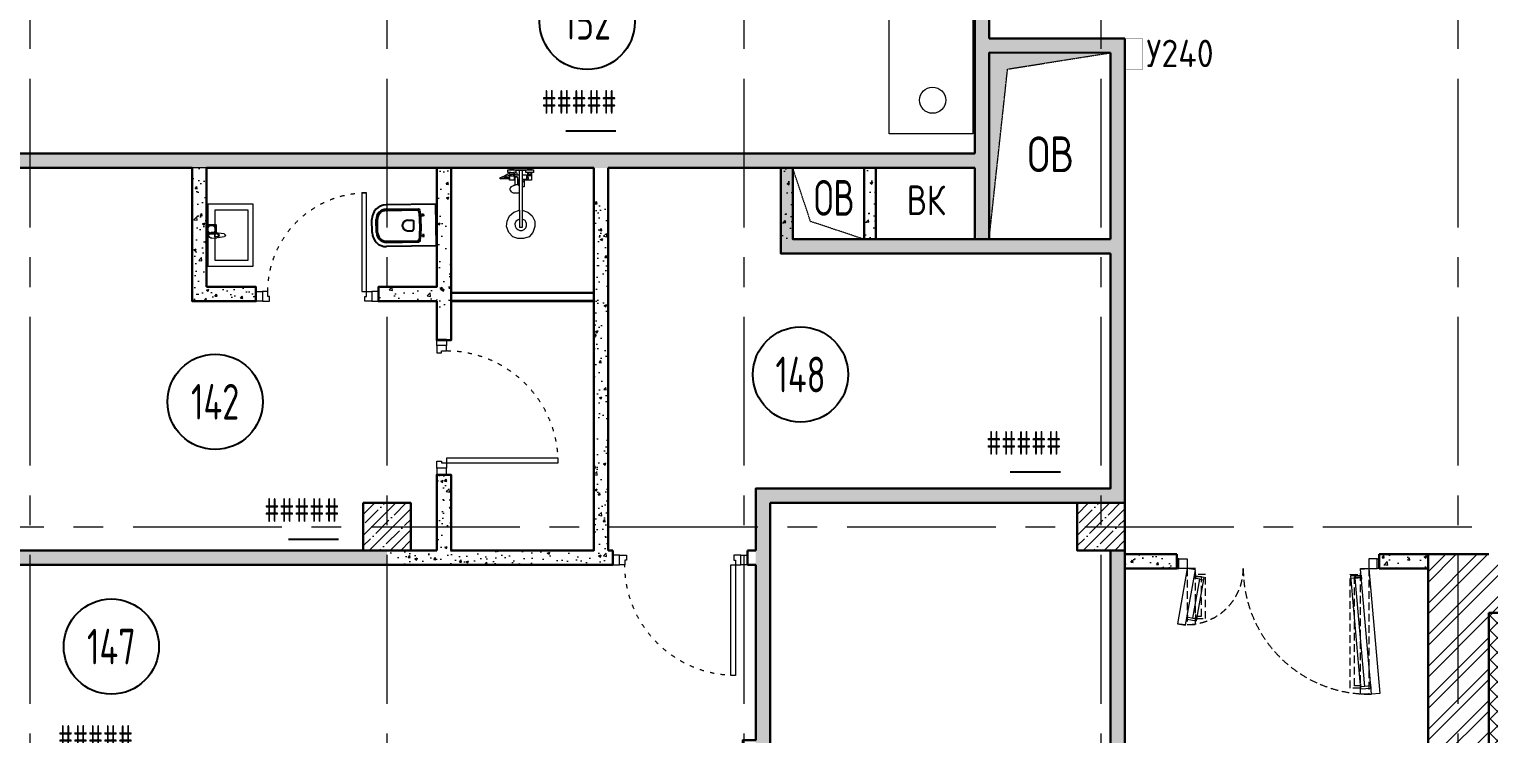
# Model space of a CAD drawing. Header units: millimetres. Extents: x -13407 to 8063098, y -2635 to 109271.
# Drawn here: x 2563 to 14830, y 49655 to 55574 of the extents above; entities that cross this region are included whole.
import ezdxf
from ezdxf.enums import TextEntityAlignment as Align

# ---------------------------------------------------------------- set-up
doc = ezdxf.new("R2010")
doc.units = ezdxf.units.MM
for name, pattern in [('ACAD_ISO03W100', [30, 12, -18]), ('ADSK_Скрыто', [6, 3, -3]), ('CENTER', [2, 1.25, -0.25, 0.25, -0.25]), ('DASHED', [19.05, 12.7, -6.35])]:
    doc.linetypes.add(name, pattern=pattern)
doc.layers.get('Defpoints').update_dxf_attribs({"color": 6})
for name, color, linetype, lineweight in [('_Скрыто_', 7, 'ADSK_Скрыто', 9), ('АР_Двери', 5, 'Continuous', 18), ('АР_Колонны', 5, 'Continuous', 30), ('АР_Колонны Штрих', 250, 'Continuous', 5), ('АР_Маркер экспликации', 239, 'Continuous', 13), ('АР_Номер помещения', 1, 'Continuous', 25), ('АР_Оси', 193, 'Continuous', 9), ('АР_Перегородки витражные', 152, 'Continuous', 13), ('АР_Перегородки газоблок', 165, 'Continuous', 30), ('АР_Перегородки газоблок_Штрих', 165, 'Continuous', 5), ('АР_Подоконники', 163, 'Continuous', 9), ('АР_Помещения_площадь', 19, 'Continuous', 9), ('АР_Сущ Несущая стена', 202, 'Continuous', 30), ('АР_Тонкие', 250, 'Continuous', 5), ('АР_Утеплитель', 250, 'Continuous', 9), ('АР_Штриховка кирпич', 250, 'Continuous', 9), ('Спринклеры', 7, 'Continuous', 18), ('ТХ_ОСНОВНОЙ', 103, 'Continuous', 25), ('ТХ_пищеблок', 30, 'Continuous', 20), ('Эвакуация', 7, 'Continuous', 9)]:
    doc.layers.add(name, color=color, linetype=linetype, lineweight=lineweight)
for name, color, linetype in [('АР_Отверстия', 251, 'Continuous'), ('ТХ_дозаторы', 7, 'Continuous'), ('ТХ_обор_бытовое', 14, 'Continuous'), ('ТХ_сантехника', 253, 'Continuous')]:
    doc.layers.add(name, color=color, linetype=linetype)
doc.layers.get('АР_Маркер экспликации').off()
doc.styles.add('ICOCPEUR', font='isocpeur.ttf')
doc.styles.add('ISOCPEUR', font='isocpeur.ttf', dxfattribs={"width": 0.7})
doc.styles.add('ISOCPEUR_1', font='isocpeur.ttf', dxfattribs={"width": 0.9, "height": 250})
doc.styles.get("Standard").update_dxf_attribs({"font": 'arial.ttf'})
pattern_1 = [(50, (211803.85, -55205.68), (215.17805, -18.82564), [22.5, -247.5]), (355, (211803.85, -55205.68), (-41.6254, 225.65764), [18, -198]), (100.45144, (211821.79, -55207.25), (173.55265, 206.832), [19.12206, -210.34263]), (46.1842, (211803.85, -55145.68), (320.1724, -49.65578), [33.75, -371.25]), (96.63564, (211830.53, -55149.82), (280.3986, 292.2356), [28.6831, -315.51413]), (351.18416, (211803.85, -55145.68), (280.3986, 292.2356), [27, -297]), (21, (211833.85, -55160.68), (179.07212, -120.78567), [22.5, -247.5]), (326, (211833.85, -55160.68), (72.9946, 217.54501), [18, -198]), (71.45144, (211848.78, -55170.75), (252.06671, 96.75935), [19.12206, -210.34263]), (37.5, (211803.85, -55205.68), (3.647957, 99.868156), [0, -195.6, 0, -201, 0, -198.75]), (7.5, (211803.85, -55205.68), (78.92086, 118.323514), [0, -114.6, 0, -191.1, 0, -75.75]), (327.5, (211736.95, -55205.68), (160.14673, -6.766462), [0, -75, 0, -234, 0, -310.5]), (317.5, (211706.95, -55205.68), (174.95585, 30.031495), [0, -97.5, 0, -155.4, 0, -220.5])]

# ---------------------------------------------------------------- blocks, each defined once
blk = doc.blocks.new('*U553')
at = {"layer": 'Defpoints', "color": 253}
blk.add_line((-5212, -2969), (-5634, -2969), dxfattribs=at)
at = {"layer": 'АР_Номер помещения', "color": 253}
blk.add_circle((-5453, -2050), 400, dxfattribs=at)
at = {"layer": 'Defpoints', "color": 253, "style": 'ISOCPEUR', "width": 0.7, "flags": 1}
blk.add_attdef('КАТЕГОРИЯ', (-499, -2092), '', height=250, dxfattribs=at)
at = {"layer": 'Defpoints', "color": 253, "style": 'ISOCPEUR', "width": 0.7}
blk.add_attdef('ПЛОЩАДЬ_ПОМЕЩЕНИЯ', text='', height=200, dxfattribs=at).set_placement((-5207, -2723), align=Align.MIDDLE_RIGHT)
at = {"layer": 'АР_Номер помещения', "color": 253, "style": 'ISOCPEUR', "width": 0.7}
blk.add_attdef('НОМЕР_ПОМЕЩЕНИЯ', text='', height=300, dxfattribs=at).set_placement((-5453, -2050), align=Align.MIDDLE_CENTER)
at = {"layer": 'АР_Помещения_площадь', "color": 253, "lineweight": 30, "width": 0.7, "flags": 104}
blk.add_attdef('ИМЯ_ПОМЕЩЕНИЯ', text='', height=100, dxfattribs=at).set_placement((158, 1217), align=Align.MIDDLE_CENTER)
blk = doc.blocks.new('*U533')
at = {"layer": 'Defpoints', "color": 253}
blk.add_line((-4140, -4678), (-4562, -4678), dxfattribs=at)
at = {"layer": 'АР_Номер помещения', "color": 253}
blk.add_circle((-4316, -3671), 400, dxfattribs=at)
at = {"layer": 'Defpoints', "color": 253, "style": 'ISOCPEUR', "width": 0.7, "flags": 1}
blk.add_attdef('КАТЕГОРИЯ', (-499, -2092), '', height=250, dxfattribs=at)
at = {"layer": 'Defpoints', "color": 253, "style": 'ISOCPEUR', "width": 0.7}
blk.add_attdef('ПЛОЩАДЬ_ПОМЕЩЕНИЯ', text='', height=200, dxfattribs=at).set_placement((-4135, -4431), align=Align.MIDDLE_RIGHT)
at = {"layer": 'АР_Номер помещения', "color": 253, "style": 'ISOCPEUR', "width": 0.7}
blk.add_attdef('НОМЕР_ПОМЕЩЕНИЯ', text='', height=300, dxfattribs=at).set_placement((-4316, -3671), align=Align.MIDDLE_CENTER)
at = {"layer": 'АР_Помещения_площадь', "color": 253, "lineweight": 30, "width": 0.7, "flags": 104}
blk.add_attdef('ИМЯ_ПОМЕЩЕНИЯ', text='', height=100, dxfattribs=at).set_placement((158, 1217), align=Align.MIDDLE_CENTER)
blk = doc.blocks.new('*U556')
at = {"layer": 'Defpoints', "color": 253}
blk.add_line((-8327, 1901), (-8749, 1901), dxfattribs=at)
at = {"layer": 'АР_Номер помещения', "color": 253}
blk.add_circle((-9365, 3057), 400, dxfattribs=at)
at = {"layer": 'Defpoints', "color": 253, "style": 'ISOCPEUR', "width": 0.7}
blk.add_attdef('ПЛОЩАДЬ_ПОМЕЩЕНИЯ', text='', height=200, dxfattribs=at).set_placement((-8322, 2148), align=Align.MIDDLE_RIGHT)
at = {"layer": 'Defpoints', "color": 253, "style": 'ISOCPEUR', "width": 0.7, "flags": 1}
blk.add_attdef('КАТЕГОРИЯ', (-499, -2092), '', height=250, dxfattribs=at)
at = {"layer": 'АР_Номер помещения', "color": 253, "style": 'ISOCPEUR', "width": 0.7}
blk.add_attdef('НОМЕР_ПОМЕЩЕНИЯ', text='', height=300, dxfattribs=at).set_placement((-9365, 3057), align=Align.MIDDLE_CENTER)
at = {"layer": 'АР_Помещения_площадь', "color": 253, "lineweight": 30, "width": 0.7, "flags": 104}
blk.add_attdef('ИМЯ_ПОМЕЩЕНИЯ', text='', height=100, dxfattribs=at).set_placement((158, 1217), align=Align.MIDDLE_CENTER)
blk = doc.blocks.new('*U589')
at = {"layer": 'Defpoints', "color": 253}
blk.add_line((552, -1807), (129, -1807), dxfattribs=at)
at = {"layer": 'АР_Номер помещения', "color": 253}
blk.add_circle((-1634, -986), 400, dxfattribs=at)
at = {"layer": 'Defpoints', "color": 253, "style": 'ISOCPEUR', "width": 0.7}
blk.add_attdef('ПЛОЩАДЬ_ПОМЕЩЕНИЯ', text='', height=200, dxfattribs=at).set_placement((557, -1561), align=Align.MIDDLE_RIGHT)
at = {"layer": 'Defpoints', "color": 253, "style": 'ISOCPEUR', "width": 0.7, "flags": 1}
blk.add_attdef('КАТЕГОРИЯ', (-499, -2092), '', height=250, dxfattribs=at)
at = {"layer": 'АР_Номер помещения', "color": 253, "style": 'ISOCPEUR', "width": 0.7}
blk.add_attdef('НОМЕР_ПОМЕЩЕНИЯ', text='', height=300, dxfattribs=at).set_placement((-1634, -986), align=Align.MIDDLE_CENTER)
at = {"layer": 'АР_Помещения_площадь', "color": 253, "lineweight": 30, "width": 0.7, "flags": 104}
blk.add_attdef('ИМЯ_ПОМЕЩЕНИЯ', text='', height=100, dxfattribs=at).set_placement((158, 1217), align=Align.MIDDLE_CENTER)
blk = doc.blocks.new('1700-3')
at = {"color": 253}
for p, q in [((-416, 1465), (-422, 1430)), ((-90, 1407), (-96, 1373))]:
    blk.add_line(p, q, dxfattribs=at)
at = {"color": 253, "linetype": 'DASHED', "ltscale": 5}
for p, q in [((-80, 100), (-83, 135)), ((-991, 20), (-994, 55))]:
    blk.add_line(p, q, dxfattribs=at)
at = {"color": 253}
for points in [[(-476, 1526), (-12, 1444), (0, 1513), (-464, 1595)], [(0, -13), (-1051, -105), (-1057, -35), (-6, 57)]]:
    blk.add_lwpolyline(points, close=True, dxfattribs=at)
for points in [[(80, 1600), (0, 1600), (0, 1583), (80, 1583), (80, 1600)], [(-392, 1511), (-427, 1517), (-441, 1434), (-76, 1369), (-61, 1453), (-96, 1459)], [(-407, 1514), (-416, 1465), (-90, 1407), (-81, 1456)], [(0, 1583), (80, 1583), (80, 1513), (50, 1513), (50, 1513), (0, 1513), (0, 1583)], [(-972, -28), (-1007, -31), (-1014, 54), (-63, 137), (-56, 52), (-91, 49)], [(-987, -29), (-991, 20), (-80, 100), (-76, 50)], [(0, -83), (80, -83), (80, -13), (50, -13), (50, -13), (0, -13), (0, -83)], [(80, -100), (0, -100), (0, -83), (80, -83), (80, -100)]]:
    blk.add_lwpolyline(points, dxfattribs=at)
at = {"color": 253, "linetype": 'DASHED', "ltscale": 5}
for points in [[(-471, 1443), (0, 1443), (0, 1513), (-471, 1513)], [(0, -13), (-1055, -13), (-1055, 57), (0, 57)]]:
    blk.add_lwpolyline(points, close=True, dxfattribs=at)
for points in [[(-386, 1443), (-421, 1443), (-421, 1358), (-50, 1358), (-50, 1443), (-85, 1443)], [(-401, 1443), (-401, 1393), (-70, 1393), (-70, 1443)], [(-970, 57), (-1005, 57), (-1005, 142), (-50, 142), (-50, 57), (-85, 57)], [(-985, 57), (-985, 107), (-70, 107), (-70, 57)]]:
    blk.add_lwpolyline(points, dxfattribs=at)
for centre, radius, start, end in [((0, 1513), 471, 170, 270), ((0, -13), 1055, 90, 181.2023)]:
    blk.add_arc(centre, radius, start, end, dxfattribs=at)
blk = doc.blocks.new('*U284')
at = {"color": 253}
for points in [[(-55, -80), (-55, 0), (-115, 0), (-115, -40), (-100, -40), (-100, -80), (-55, -80)], [(0, 0), (0, -80), (-55, -80), (-55, 0), (0, 0)], [(-1030, 0), (-1030, -80), (-975, -80), (-975, 0), (-1030, 0)], [(-975, -80), (-975, 0), (-915, 0), (-915, -40), (-930, -40), (-930, -80), (-975, -80)]]:
    blk.add_lwpolyline(points, dxfattribs=at)
blk.add_lwpolyline([(-100, -80), (-100, -910), (-140, -910), (-140, -80)], close=True, dxfattribs=at)
at = {"color": 253, "linetype": 'ACAD_ISO03W100', "ltscale": 3}
blk.add_arc((-100, -80), 830, 180, 270, dxfattribs=at)
blk = doc.blocks.new('*U443')
at = {"color": 253}
for points in [[(0, 0), (0, -80), (55, -80), (55, 0), (0, 0)], [(55, -80), (55, 0), (115, 0), (115, -40), (100, -40), (100, -80), (55, -80)], [(1085, -80), (1085, 0), (1025, 0), (1025, -40), (1040, -40), (1040, -80), (1085, -80)], [(1140, 0), (1140, -80), (1085, -80), (1085, 0), (1140, 0)]]:
    blk.add_lwpolyline(points, dxfattribs=at)
blk.add_lwpolyline([(100, -80), (100, -1020), (140, -1020), (140, -80)], close=True, dxfattribs=at)
at = {"color": 253, "linetype": 'ACAD_ISO03W100', "ltscale": 3}
blk.add_arc((100, -80), 940, 270, 0, dxfattribs=at)
blk = doc.blocks.new('Из_буфера15266')
at = {"color": 253, "lineweight": 0, "ltscale": 100, "transparency": 33554687}
for points in [[(-13, -339), (-61, -355), (-98, -386), (-119, -429), (-119, -476), (-103, -524), (-71, -561), (-24, -577), (24, -577), (66, -561), (98, -524), (119, -476), (114, -429), (93, -386), (56, -355), (8, -339), (8, -196), (24, -196), (34, -196), (50, -196), (61, -196), (71, -190), (77, -185), (82, -175), (87, -169), (87, -159), (87, -153), (82, -148), (82, -148), (77, -138), (77, -138), (66, -132), (56, -127), (50, -127), (45, -127), (45, -106), (45, -85), (93, -85), (93, -74), (167, -74), (172, -74), (172, -69), (172, -63), (167, -63), (156, -58), (135, -48), (108, -32), (93, -26), (93, -21), (108, -21), (108, 0), (40, 0), (40, -21), (40, -21), (40, -21), (34, -21), (34, -21), (29, -42), (8, -42), (8, -5), (40, -5), (40, 0), (-40, 0), (-40, -5), (-13, -5), (-13, -42), (-50, -42), (-50, -48), (-61, -48), (-61, -37), (-61, -37), (-61, -21), (-45, -21), (-45, 0), (-108, 0), (-108, -21), (-93, -21), (-93, -37), (-93, -37), (-93, -48), (-93, -48), (-93, -85), (-29, -85)], [(-93, -21), (-61, -21)], [(-93, -37), (-61, -37)], [(-93, -48), (-61, -48)], [(-87, -21), (-87, -37)], [(-66, -21), (-66, -37)], [(-50, -48), (-50, -79)], [(-50, -79), (-13, -79)], [(-29, -85), (-29, -143), (-24, -143), (-24, -143), (-24, -143), (-19, -143), (-13, -143), (-13, -143), (-13, -339)], [(-29, -85), (-13, -85)], [(-29, -101), (-13, -101)], [(-13, -5), (8, -5)], [(-13, -42), (-13, -143)], [(8, -196), (8, -42)], [(24, -79), (8, -79)], [(24, -85), (8, -85)], [(24, -101), (8, -101)], [(24, -122), (19, -127)], [(24, -63), (24, -63), (24, -63), (29, -58), (29, -58), (29, -58), (29, -58), (34, -58), (40, -58), (40, -58), (40, -58), (40, -58), (45, -58), (45, -63), (45, -63)], [(24, -106), (24, -63)], [(24, -85), (24, -127)], [(24, -127), (24, -106)], [(45, -122), (34, -122), (24, -122)], [(45, -42), (29, -42)], [(34, -58), (29, -58)], [(34, -58), (34, -58)], [(40, -58), (34, -58)], [(56, -16), (40, -21)], [(40, -58), (40, -58)], [(45, -63), (45, -63)], [(45, -85), (45, -63)], [(50, -79), (45, -79)], [(45, -127), (45, -122)], [(50, -48), (50, -48)], [(50, -53), (50, -48)], [(50, -79), (50, -48)], [(50, -58), (50, -53)], [(56, -16), (56, -16)], [(61, -21), (56, -16)], [(56, -32), (56, -32)], [(77, -37), (56, -32)], [(93, -26), (77, -21), (61, -21)], [(61, -37), (66, -37), (82, -37), (82, -37)], [(87, -48), (61, -48)], [(66, -32), (66, -37)], [(87, -37), (77, -37)], [(82, -21), (93, -21)], [(93, -63), (93, -74)], [(167, -74), (151, -69), (135, -63)], [(167, -74), (167, -74)], [(13, -127), (8, -127)], [(19, -127), (13, -127)], [(-13, -339), (-13, -482)], [(8, -339), (8, -482)], [(-13, -482), (8, -482)]]:
    blk.add_lwpolyline(points, dxfattribs=at)
for points in [[(-93, 0), (-61, 0), (-61, 21), (-93, 21)], [(61, 0), (87, 0), (87, 21), (61, 21)], [(40, -21), (40, -21)], [(50, -42), (45, -42), (45, -32), (56, -32), (56, -32), (56, -37), (61, -37), (61, -48), (50, -48)], [(87, -48), (87, -37), (103, -48), (130, -58), (135, -63), (93, -63), (93, -48)]]:
    blk.add_lwpolyline(points, close=True, dxfattribs=at)
for points, knots in [([(-50, -74), (-56, -79), (-61, -74), (-66, -74), (-66, -69), (-66, -63), (-61, -58), (-56, -58), (-56, -58), (-50, -58)], [0, 0, 0, 0, 1, 1, 1, 2, 2, 2, 3, 3, 3, 3]), ([(8, -413), (34, -418), (56, -444), (45, -471), (40, -497), (13, -513), (-13, -508), (-40, -503), (-56, -476), (-50, -450), (-45, -429), (-34, -418), (-13, -413)], [0, 0, 0, 0, 1, 1, 1, 2, 2, 2, 3, 3, 3, 4, 4, 4, 4])]:
    blk.add_open_spline(points, degree=3, knots=knots, dxfattribs=at)
blk = doc.blocks.new('*U446')
at = {"color": 253}
blk.add_lwpolyline([(-100, 80), (-100, 1010), (-140, 1010), (-140, 80)], close=True, dxfattribs=at)
for points in [[(-1130, 0), (-1130, 80), (-1075, 80), (-1075, 0), (-1130, 0)], [(-1075, 80), (-1075, 0), (-1015, 0), (-1015, 40), (-1030, 40), (-1030, 80), (-1075, 80)], [(-55, 80), (-55, 0), (-115, 0), (-115, 40), (-100, 40), (-100, 80), (-55, 80)], [(0, 0), (0, 80), (-55, 80), (-55, 0), (0, 0)]]:
    blk.add_lwpolyline(points, dxfattribs=at)
at = {"color": 253, "linetype": 'ACAD_ISO03W100', "ltscale": 3}
blk.add_arc((-100, 80), 930, 90, 180, dxfattribs=at)
blk = doc.blocks.new('232_Отверстие_Задание_на_отверстие_в_перекрытии_Спр_v3 - Тип1_1_ОВ-3256420-310_В_ОП_01_0_000')
at = {"layer": '_Скрыто_', "color": 253}
for p, q in [((-300, 298), (-300, -299)), ((-300, -299), (-300, 298)), ((-300, 298), (-300, -299)), ((-150, 150), (295, 298)), ((-300, -300), (-150, 150)), ((-300, -299), (-300, -300)), ((-300, -300), (-300, -299)), ((-300, -299), (-300, -300)), ((300, -300), (-300, -300)), ((-300, -300), (300, -300))]:
    blk.add_line(p, q, dxfattribs=at)
at = {"layer": 'Эвакуация', "color": 253, "lineweight": 18}
for p, q in [((300, 300), (-300, 300)), ((-300, 300), (-300, 298)), ((300, 300), (-300, 300)), ((-300, 300), (-300, 298)), ((295, 298), (300, 300)), ((300, -300), (300, 300))]:
    blk.add_line(p, q, dxfattribs=at)
at = {"layer": 'Эвакуация', "color": 253}
for p, q in [((-300, 298), (-300, 300)), ((-300, 300), (300, 300)), ((300, 300), (300, -300))]:
    blk.add_line(p, q, dxfattribs=at)
blk = doc.blocks.new('унитаз поликлиники')
at = {"color": 253}
for p, q in [((0, 175), (0, -175)), ((0, 175), (420, 175)), ((420, 139), (150, 139)), ((420, 129), (157, 129)), ((126, 87), (100, 87)), ((112, 73), (112, 100)), ((192, -34), (192, 34)), ((242, 44), (202, 44)), ((494, 57), (494, -57)), ((504, 55), (504, -55)), ((540, 55), (540, -55)), ((126, -87), (99, -86)), ((112, -73), (112, -100)), ((242, -44), (202, -44)), ((0, -175), (420, -175)), ((420, -139), (148, -139)), ((420, -129), (155, -129))]:
    blk.add_line(p, q, dxfattribs=at)
for centre, radius, start, end in [((420, 55), 120, 0, 90), ((420, 55), 83.5, 359.8619, 90.3335), ((420, 55), 74, 0, 90), ((242, 0), 43.7, 270, 90), ((420, -55), 120, 270, 0), ((420, -55), 84, 270, 0), ((420, -55), 74, 270, 358.4018)]:
    blk.add_arc(centre, radius, start, end, dxfattribs=at)
at = {"color": 253, "extrusion": (0, 0, -1)}
for centre, major_axis, ratio, start_param, end_param in [((1158, 0), (-731, -726), 0.993775, 0.659849, 0.910919), ((150, 127), (-5.6, -10.5), 0.821373, 1.269211, 2.570669), ((154, 120), (-5.61, -7.72), 0.798093, 1.232924, 2.686723), ((112, 87), (3.55, 3.55), 1, 5.504025, 11.78721), ((984, 0), (-23, -941), 0.89728, 1.422258, 1.677847), ((155, -117), (5.3, -10.4), 0.842984, 0.549902, 1.8819), ((202, -33), (4.12, -9.49), 0.964797, 0.42926, 1.943413), ((148, -127), (5.4, -10.4), 0.836443, 0.56114, 1.877577)]:
    blk.add_ellipse(centre, major_axis=major_axis, ratio=ratio, start_param=start_param, end_param=end_param, dxfattribs=at)
at = {"color": 253}
for centre, major_axis, ratio, start_param, end_param in [((202, 33), (4.12, 9.49), 0.964797, 0.42926, 1.943413), ((112, -87), (3.54, -3.55), 1, 5.504025, 11.78721)]:
    blk.add_ellipse(centre, major_axis=major_axis, ratio=ratio, start_param=start_param, end_param=end_param, dxfattribs=at)
blk = doc.blocks.new('Из_буфера27431')
at = {"color": 253, "linetype": 'Continuous', "lineweight": 5}
for p, q in [((-139, 11), (-86, 18)), ((-139, 11), (-86, 18)), ((-76, 21), (-34, 25)), ((-76, 21), (-34, 25)), ((-59, 14), (-74, 14)), ((-59, 14), (-74, 14)), ((-59, -14), (-59, 14)), ((-59, -14), (-59, 14)), ((-86, -18), (-139, -11)), ((-86, -18), (-139, -11)), ((-34, -25), (-76, -21)), ((-34, -25), (-76, -21)), ((-74, -14), (-59, -14)), ((-74, -14), (-59, -14))]:
    blk.add_line(p, q, dxfattribs=at)
for points in [[(0, -260), (-380, -260), (-380, 260), (0, 260)], [(-59, -210), (-339, -210), (-339, 210), (-59, 210)], [(-59, -210), (-339, -210), (-339, 210), (-59, 210)]]:
    blk.add_lwpolyline(points, close=True, dxfattribs=at)
for centre, radius, start, end in [((-137, 0), 11.2, 97.1389, 262.8611), ((-137, 0), 11.2, 97.1389, 262.8611), ((-74, 0), 21.1, 122.771, 237.229), ((-74, 0), 21.1, 122.771, 237.229), ((-74, 0), 13.6, 90, 270), ((-74, 0), 13.6, 90, 270), ((-74, 0), 21.1, 95.1696, 122.771), ((-74, 0), 21.1, 95.1696, 122.771), ((-34, 0), 25, 270, 90), ((-34, 0), 25, 270, 90), ((-74, 0), 21.1, 237.229, 264.8304), ((-74, 0), 21.1, 237.229, 264.8304)]:
    blk.add_arc(centre, radius, start, end, dxfattribs=at)
blk = doc.blocks.new('У240')
at = {"layer": 'ТХ_обор_бытовое', "color": 253, "lineweight": 0, "ltscale": 100, "transparency": 33554687, "const_width": 2}
blk.add_lwpolyline([(259065, 2932), (259065, 3192), (259215, 3192), (259215, 2932)], close=True, dxfattribs=at)
blk = doc.blocks.new('A$C500e89c7')
at = {"color": 253, "ltscale": 100}
blk.add_circle((-37, 37), 35.3, dxfattribs=at)
at = {"layer": 'ТХ_дозаторы', "color": 253, "ltscale": 100}
blk.add_lwpolyline([(-73, 75), (0, 75), (0, 0), (-73, 0)], close=True, dxfattribs=at)

msp = doc.modelspace()

# ---------------------------------------------------------------- hatches: boundary and pattern name
at = {"layer": 'АР_Колонны Штрих', "ltscale": 100}
h = msp.add_hatch(dxfattribs=at)
h.set_pattern_fill('ANSI35', color=253, scale=500)
h.set_pattern_definition([(45, (-951682.16, 91466.47), (-88.388348, 88.388348), []), (45, (-951593.77, 91466.47), (-88.388348, 88.388348), [156.25, -31.25, 0, -31.25])])
h.paths.add_polyline_path([(5769.9, 51595), (5369.9, 51595), (5369.9, 51195), (5769.9, 51195)])
h = msp.add_hatch(dxfattribs=at)
h.set_pattern_fill('ANSI35', color=253, scale=500)
h.set_pattern_definition([(45, (-945682.16, 91466.47), (-88.388348, 88.388348), []), (45, (-945593.77, 91466.47), (-88.388348, 88.388348), [156.25, -31.25, 0, -31.25])])
h.paths.add_polyline_path([(11769.9, 51595), (11369.9, 51595), (11369.9, 51195), (11769.9, 51195)])
at = {"layer": 'АР_Перегородки газоблок_Штрих', "ltscale": 100}
h = msp.add_hatch(dxfattribs=at)
h.set_pattern_fill('AR-CONC', color=253, scale=30)
h.set_pattern_definition(pattern_1)
h.paths.add_polyline_path([(10630.1, 63165.2), (10630.3, 63195), (11369.9, 63195), (11369.9, 63315), (10510.5, 63315), (10510.5, 60758.9), (10510.5, 60758.9), (10511.1, 60421.9), (10510.5, 60421.9), (10510.5, 60395), (10630.1, 60395)])
h.paths.add_polyline_path([(10630.1, 60395), (10510.5, 60395), (10510.5, 59801.5), (10510.5, 57395), (10630.5, 57395), (10630.5, 57475), (11369.9, 57475), (11369.9, 57595), (11230.1, 57595), (11230.1, 57595), (10630.1, 57595)])
h.paths.add_polyline_path([(11369.9, 57315), (10630.5, 57315), (10630.5, 57395), (10510.5, 57395), (10510.5, 55496.9), (10630.5, 55496.9), (10630.5, 57195), (11369.9, 57195), (11369.9, 57195)])
h = msp.add_hatch(dxfattribs=at)
h.set_pattern_fill('AR-CONC', color=253, scale=30)
h.set_pattern_definition(pattern_1)
h.paths.add_polyline_path([(5569.9, 54529), (5569.9, 54409)], flags=17)
h.paths.add_polyline_path([(10630.5, 54529), (10510.5, 54529), (5569.9, 54529), (5569.9, 54409), (8881.5, 54409), (8881.5, 53855.5), (8881.5, 53689.6), (11649.9, 53689.6), (11649.9, 51714.9), (8670, 51714.9), (8670, 49482), (8789.9, 49482), (8789.9, 51595), (11769.9, 51595), (11769.9, 55495.3), (10630.5, 55496.9), (10510.5, 55496.9), (10510.5, 54529), (10630.5, 54529), (10630.5, 54856.4), (10630.5, 55375.4), (10630.5, 55376.9), (11649.9, 55375.4), (11649.9, 53809.6), (10630.5, 53809.6)])
h.paths.add_polyline_path([(10510.5, 54409), (10522.2, 53809), (8981.5, 53809), (8981.5, 54409)], flags=16)
h.paths.add_polyline_path([(8468.4, 54409), (8954.4, 54409)], flags=17)
h = msp.add_hatch(dxfattribs=at)
h.set_pattern_fill('AR-CONC', color=253, scale=30)
h.set_pattern_definition(pattern_1)
h.paths.add_polyline_path([(5569.9, 51195), (4053.7, 51195), (2569.9, 51195), (2569.9, 51075), (4053.7, 51075), (5569.9, 51075.3)])
h.paths.add_polyline_path([(5569.9, 54529), (2569.9, 54529), (2569.9, 54409), (3934, 54409), (4054, 54409), (5569.9, 54409)])
h.paths.add_polyline_path([(2569.9, 54529), (1427, 54529), (1427, 52993.8), (1547, 52993.8), (1547, 54409), (2569.9, 54409)])
h.paths.add_polyline_path([(1547, 51863.8), (1427, 51863.8), (1427, 51395), (1547, 51395)])
h.paths.add_polyline_path([(2569.9, 51195), (1547, 51195), (1547, 51395), (1427, 51395), (1427, 51075), (2569.9, 51075)])
h = msp.add_hatch(dxfattribs=at)
h.set_pattern_fill('AR-CONC', color=253, scale=30)
h.set_pattern_definition([(50, (211803.85, -54532.2), (215.17805, -18.82564), [22.5, -247.5]), (355, (211803.85, -54532.2), (-41.6254, 225.65764), [18, -198]), (100.45144, (211821.79, -54533.78), (173.55265, 206.832), [19.12206, -210.34263]), (46.1842, (211803.85, -54472.2), (320.1724, -49.65578), [33.75, -371.25]), (96.63564, (211830.53, -54476.35), (280.3986, 292.2356), [28.6831, -315.51413]), (351.18416, (211803.85, -54472.2), (280.3986, 292.2356), [27, -297]), (21, (211833.85, -54487.2), (179.07212, -120.78567), [22.5, -247.5]), (326, (211833.85, -54487.2), (72.9946, 217.54501), [18, -198]), (71.45144, (211848.78, -54497.27), (252.06671, 96.75935), [19.12206, -210.34263]), (37.5, (211803.85, -54532.21), (3.647957, 99.868156), [0, -195.6, 0, -201, 0, -198.75]), (7.5, (211803.85, -54532.21), (78.92086, 118.323514), [0, -114.6, 0, -191.1, 0, -75.75]), (327.5, (211736.95, -54532.21), (160.14673, -6.766462), [0, -75, 0, -234, 0, -310.5]), (317.5, (211706.95, -54532.21), (174.95585, 30.031495), [0, -97.5, 0, -155.4, 0, -220.5])])
h.paths.add_polyline_path([(6109, 54409), (5989.1, 54409), (5989.1, 53409.1), (5569.9, 53409.1), (5569.9, 53289.1), (5989.1, 53289.1), (5989.1, 53237.5), (6069.1, 53237.5), (6109, 53237.5)])
h.paths.add_polyline_path([(4465.8, 53409), (4054, 53409), (4054, 54409), (3934, 54409), (3934, 53289.1), (4465.8, 53289.1)])
h.paths.add_polyline_path([(5569.9, 53409.1), (5498.8, 53409.1), (5498.8, 53289.1), (5569.9, 53289.1)])
h = msp.add_hatch(dxfattribs=at)
h.set_pattern_fill('AR-CONC', color=253, scale=30)
h.set_pattern_definition([(50, (211105.6, -55210.93), (215.17805, -18.82564), [22.5, -247.5]), (355, (211105.6, -55210.93), (-41.6254, 225.65764), [18, -198]), (100.45144, (211123.53, -55212.5), (173.55265, 206.832), [19.12206, -210.34263]), (46.1842, (211105.6, -55150.93), (320.1724, -49.65578), [33.75, -371.25]), (96.63564, (211132.28, -55155.07), (280.3986, 292.2356), [28.6831, -315.51413]), (351.18416, (211105.6, -55150.93), (280.3986, 292.2356), [27, -297]), (21, (211135.6, -55165.93), (179.07212, -120.78567), [22.5, -247.5]), (326, (211135.6, -55165.93), (72.9946, 217.54501), [18, -198]), (71.45144, (211150.53, -55176), (252.06671, 96.75935), [19.12206, -210.34263]), (37.5, (211105.6, -55210.93), (3.647957, 99.868156), [0, -195.6, 0, -201, 0, -198.75]), (7.5, (211105.6, -55210.93), (78.92086, 118.323514), [0, -114.6, 0, -191.1, 0, -75.75]), (327.5, (211038.7, -55210.93), (160.14673, -6.766462), [0, -75, 0, -234, 0, -310.5]), (317.5, (211008.7, -55210.93), (174.95585, 30.031495), [0, -97.5, 0, -155.4, 0, -220.5])])
h.paths.add_polyline_path([(8981.5, 54403.8), (8881.5, 54403.8), (8881.5, 53804.3), (8981.5, 53804.3)])
h = msp.add_hatch(dxfattribs=at)
h.set_pattern_fill('AR-CONC', color=253, scale=30)
h.set_pattern_definition(pattern_1)
h.paths.add_polyline_path([(9679.7, 54409), (9579.7, 54409), (9579.7, 53809.6), (9679.7, 53809.6)])
h = msp.add_hatch(dxfattribs=at)
h.set_pattern_fill('AR-CONC', color=253, scale=30)
h.set_pattern_definition([(50, (211803.85, -54808.97), (215.17805, -18.82564), [22.5, -247.5]), (355, (211803.85, -54808.97), (-41.6254, 225.65764), [18, -198]), (100.45144, (211821.79, -54810.54), (173.55265, 206.832), [19.12206, -210.34263]), (46.1842, (211803.85, -54748.97), (320.1724, -49.65578), [33.75, -371.25]), (96.63564, (211830.53, -54753.1), (280.3986, 292.2356), [28.6831, -315.51413]), (351.18416, (211803.85, -54748.97), (280.3986, 292.2356), [27, -297]), (21, (211833.85, -54763.97), (179.07212, -120.78567), [22.5, -247.5]), (326, (211833.85, -54763.97), (72.9946, 217.54501), [18, -198]), (71.45144, (211848.78, -54774.04), (252.06671, 96.75935), [19.12206, -210.34263]), (37.5, (211803.85, -54808.97), (3.647957, 99.868156), [0, -195.6, 0, -201, 0, -198.75]), (7.5, (211803.85, -54808.97), (78.92086, 118.323514), [0, -114.6, 0, -191.1, 0, -75.75]), (327.5, (211736.95, -54808.97), (160.14673, -6.766462), [0, -75, 0, -234, 0, -310.5]), (317.5, (211706.95, -54808.97), (174.95585, 30.031495), [0, -97.5, 0, -155.4, 0, -220.5])])
h.paths.add_polyline_path([(7499.5, 51194.9), (7429, 51194.9), (7429, 51591.7), (7429, 51791.7), (7309, 51791.7), (7309, 51195), (6109, 51195), (6109, 51860.7), (5989.1, 51860.7), (5989.1, 51195), (5569.9, 51195), (5569.9, 51075), (7499.5, 51075)])
h.paths.add_polyline_path([(7429, 54132.3), (7309, 54132.3), (7309, 51791.7), (7429, 51791.7)])
h = msp.add_hatch(dxfattribs=at)
h.set_pattern_fill('AR-CONC', color=253, scale=30)
h.set_pattern_definition(pattern_1)
h.paths.add_polyline_path([(11769.7, 51195), (11649.7, 51195), (11649.7, 45595), (11769.7, 45595)])
h = msp.add_hatch(dxfattribs=at)
h.set_pattern_fill('AR-CONC', color=253, scale=30)
h.set_pattern_definition(pattern_1)
h.paths.add_polyline_path([(11769.9, 51163.7), (11769.9, 51043.7), (12208, 51043.7), (12208, 51163.7)])
h = msp.add_hatch(dxfattribs=at)
h.set_pattern_fill('AR-CONC', color=253, scale=30)
h.set_pattern_definition(pattern_1)
h.paths.add_polyline_path([(13908, 51163.8), (13908, 51043.8), (14319.8, 51043.6), (14319.8, 51163.7), (14252.5, 51163.7), (14252.5, 51163.6)])
at = {"layer": 'АР_Утеплитель', "ltscale": 100}
h = msp.add_hatch(dxfattribs=at)
h.set_pattern_fill('ANSI37', color=253, scale=700)
h.set_pattern_definition([(45, (47385, 6100), (-61.87184, 61.87184), []), (135, (47385, 6100), (-61.87184, -61.87184), [])])
h.paths.add_polyline_path([(55415, 3491.3), (55265, 3491.3), (55265, 1960), (55415, 1960)], flags=17)
h.paths.add_polyline_path([(55040, 27630), (55040, 27480), (62165, 27480), (62165, 22790), (62315, 22790), (62315, 27630)])
h.paths.add_polyline_path([(53370, 27630), (53370, 27480), (53889.9, 27480), (53889.9, 27630)])
h.paths.add_polyline_path([(47985, 31445), (47985, 31595), (46215, 31595), (46215, 31445)])
h.paths.add_polyline_path([(47985, 31595), (47985, 31445), (51665, 31445), (51665, 27480), (51855, 27480), (51855, 27630), (51815, 27630), (51815, 31595)])
h.paths.add_polyline_path([(26921.2, 31445), (26921.2, 31595), (26405, 31595), (26405, 31445)])
h.paths.add_polyline_path([(17279.8, 33895), (17429.8, 33895), (17429.8, 35940), (17279.8, 35940)])
h.paths.add_polyline_path([(68665, 6786.4), (68515, 6786.4), (68515, -100), (55415, -100), (55415, 1560), (55265, 1560), (55265, -250), (68665, -250)])
h.paths.add_polyline_path([(68515, 6786.4), (68665, 6786.4), (68665, 7751.7), (68515, 7751.7)])
h.paths.add_polyline_path([(14979.8, 47738.8), (14829.4, 47738.8), (14829.8, 47170), (17959.8, 47170), (17959.8, 44240), (21080, 44240), (21080, 43610), (21230, 43610), (21230, 44390), (18109.8, 44390), (18109.8, 47320), (14979.8, 47320)])
h.paths.add_polyline_path([(39096.5, 11290), (39096.5, 11433), (47535, 11440), (47535, 6250), (55415, 6250), (55415, 3491.3), (55265, 3491.3), (55265, 6100), (47385, 6100), (47385, 11290)])
h.paths.add_polyline_path([(62315, 12645), (62165, 12645), (62165, 9610), (68515, 9610), (68515, 7991.7), (68665, 7991.7), (68665, 9760), (62315, 9760)])
h.paths.add_polyline_path([(62165.1, 14845), (62315, 14845), (62315, 21640), (62165.2, 21640)])
h.paths.add_polyline_path([(62315, 14845), (62165.1, 14845), (62165.1, 12645), (62315, 12645)])
h.paths.add_polyline_path([(17998.2, 36070), (17998.2, 36220), (17279.8, 36220), (17279.8, 35940), (17429.8, 35940), (17429.8, 36070)])
h.paths.add_polyline_path([(17998.2, 36220), (17998.2, 36070), (21230, 36070), (21230, 41910), (21080, 41910), (21080, 36220)])
h.paths.add_polyline_path([(24755, 31445), (24755, 31595), (17429.8, 31595), (17429.8, 32195), (17279.8, 32195), (17279.8, 31445)])
h.paths.add_polyline_path([(43645, 31595), (43645, 31445), (46215, 31445), (46215, 31595)])
h.paths.add_polyline_path([(41875, 31445), (41875, 31595), (26921.2, 31595), (26921.2, 31445)])
h.paths.add_polyline_path([(14829.8, 49378.8), (14979.8, 49378.8), (14979.8, 50520.3), (15129.8, 50520.3), (15129.8, 50670.3), (14829.8, 50670.3)])
h.paths.add_polyline_path([(14829.8, 47738.8), (14829.4, 47738.8), (14979.8, 47738.8)])
at = {"layer": 'АР_Штриховка кирпич', "ltscale": 100}
h = msp.add_hatch(dxfattribs=at)
h.set_pattern_fill('ANSI32', color=253, scale=500)
h.set_pattern_definition([(45, (-951676.66, 109617.1), (-132.58252, 132.58252), []), (45, (-951588.28, 109617.1), (-132.58252, 132.58252), [])])
h.paths.add_polyline_path([(17959.8, 47170), (17449.8, 46660), (17449.8, 44510), (16830, 44510), (16830, 43730), (17060, 43730), (17060, 43610), (17569.9, 43610), (17569.9, 43730), (20569.9, 43730), (20570, 43610), (21080, 43610), (21080, 44240.2), (17959.8, 44240)])
h.paths.add_polyline_path([(14829.8, 49443.8), (14829.8, 47673.8), (14319.8, 47673.8), (14319.8, 43729.8), (15663, 43730), (15662.9, 44510), (15099.8, 44509.9), (15099.8, 46660), (17449.8, 46660), (17959.8, 47170), (14830.2, 47170), (14829.8, 50670.3), (15129.8, 50670.3), (15129.8, 51163.7), (14319.8, 51163.7), (14319.8, 49443.8)])
at = {"layer": 'Спринклеры', "linetype": 'ADSK_Скрыто', "lineweight": 9}
msp.add_hatch(color=253, dxfattribs=at).paths.add_polyline_path([(11569.9, 55362.8), (11569.9, 55375.5), (10630.5, 55376.9), (10630.5, 53809.6), (10785.8, 55238.7)])

# ---------------------------------------------------------------- linework, layer by layer
at = {"layer": 'АР_Колонны', "color": 253, "ltscale": 100}
for points in [[(5369.9, 51595), (5769.9, 51595), (5769.9, 51195), (5369.9, 51195)], [(11369.9, 51595), (11769.9, 51595), (11769.9, 51195), (11369.9, 51195)]]:
    msp.add_lwpolyline(points, close=True, dxfattribs=at)
at = {"layer": 'АР_Оси', "color": 253, "linetype": 'CENTER', "ltscale": 1000}
for p, q in [((2569.9, 79157.5), (2569.9, 23425.1)), ((5569.9, 79157.5), (5569.9, 23425.1)), ((8569.9, 79157.5), (8569.9, 23425.1)), ((11569.9, 79157.5), (11569.9, 23425.1)), ((14569.9, 79157.5), (14569.9, 23425.1)), ((-12563.8, 51395), (70614.6, 51395))]:
    msp.add_line(p, q, dxfattribs=at)
at = {"layer": 'АР_Перегородки газоблок', "color": 253, "ltscale": 100}
for p, q in [((11649.9, 55375.4), (10630.5, 55376.9)), ((10630.5, 55376.9), (10630.5, 53809.6)), ((11649.9, 53809.6), (11649.9, 55375.4)), ((7429, 54409), (7429, 53581)), ((7429, 51194.9), (7429, 53689.6)), ((8789.9, 51595), (8789.9, 49482)), ((7429, 51194.9), (7469.5, 51194.9)), ((8599.5, 51075), (8599.5, 51194.9)), ((8599.5, 51194.9), (8670, 51194.9)), ((12208, 51043.7), (12208, 51163.7)), ((8670, 51075), (8599.5, 51075)), ((11769.9, 51043.7), (12208, 51043.7))]:
    msp.add_line(p, q, dxfattribs=at)
for points in [[(10510.5, 54529), (10510.5, 59801.5)], [(10630.5, 57195), (10630.5, 55496.9)], [(11769.9, 55495.3), (11769.9, 51595), (8789.9, 51595)], [(10630.5, 55496.9), (11769.9, 55495.3)], [(1427, 54529), (10510.5, 54529)], [(1547, 54409), (3934, 54409)], [(4053.9, 53409), (4468.8, 53408.6), (4468.8, 53288.7), (3934, 53289.1), (3934, 54409)], [(4054, 54409), (4053.9, 53409)], [(4054, 54409), (4054, 53855.5)], [(4054, 54409), (7309, 54409)], [(4054, 54409), (7309, 54409)], [(5989.1, 53289.1), (5498.8, 53289.1), (5498.8, 53409.1), (5989.1, 53409.1), (5989.1, 54409), (6109, 54409), (6109, 52960.7), (5989.1, 52960.7), (5989.1, 53289.1)], [(6109, 51195), (7309, 51195), (7309, 54409)], [(7429, 54409), (10510.5, 54409)], [(11649.9, 53689.6), (8881.5, 53689.6), (8881.5, 54403.8)], [(11649.9, 53809.6), (8981.5, 53809.6), (8981.5, 54403.8)], [(9579.7, 53809), (9579.7, 54409)], [(9679.7, 53809.6), (9679.7, 54409)], [(10510.5, 53809.6), (10510.5, 54409)], [(11649.9, 53689.6), (11649.9, 51714.9), (8670, 51714.9)], [(1547, 51863.8), (1427, 51863.8), (1427, 51075), (7469.5, 51075), (7469.5, 51194.9)], [(1547, 51863.8), (1547, 51195), (4220.4, 51195)], [(5989.1, 51195), (5989.1, 51830.7), (6109, 51830.7), (6109, 51195)], [(8670, 51194.9), (8670, 51714.9), (8789.9, 51714.9)], [(4053.7, 51195), (5989.1, 51195)], [(11649.9, 51195), (11649.9, 49482)], [(11769.9, 51195), (11769.9, 45595)], [(11769.9, 51163.7), (12208, 51163.7)], [(14319.8, 51163.7), (14319.8, 51043.7), (13908, 51043.7)], [(13908, 51043.7), (13908, 51163.7)], [(13908, 51163.7), (14319.8, 51163.7)], [(8789.9, 49482), (8562, 49482), (8562, 49602), (8670, 49602), (8670, 51075)]]:
    msp.add_lwpolyline(points, dxfattribs=at)
at = {"layer": 'АР_Подоконники', "color": 253, "ltscale": 100}
msp.add_line((4054, 54409), (3850.8, 54409), dxfattribs=at)
at = {"layer": 'АР_Сущ Несущая стена', "color": 253, "ltscale": 100}
for p, q in [((14319.8, 49443.8), (14319.8, 51163.7)), ((14829.8, 51163.7), (14319.8, 51163.7)), ((14829.8, 49443.8), (14829.8, 50670.3))]:
    msp.add_line(p, q, dxfattribs=at)
msp.add_lwpolyline([(15129.8, 50670.3), (14829.8, 50670.3)], dxfattribs=at)
at = {"layer": 'АР_Тонкие', "color": 253, "lineweight": 5, "ltscale": 100}
for p, q in [((6111.9, 53364), (7313.2, 53364)), ((7313.2, 53354), (6111.9, 53354)), ((7313.2, 53294), (6111.9, 53294)), ((7313.2, 53284), (6111.9, 53284))]:
    msp.add_line(p, q, dxfattribs=at)
at = {"layer": 'Спринклеры', "color": 253, "linetype": 'ADSK_Скрыто', "lineweight": 9}
for p, q in [((10785.8, 55238.7), (11649.9, 55375.4)), ((10630.5, 53809.6), (10785.8, 55238.7))]:
    msp.add_line(p, q, dxfattribs=at)
at = {"layer": 'ТХ_пищеблок', "color": 253}
msp.add_lwpolyline([(9790.8, 54695.3), (9790.8, 56207.3), (10492.8, 56207.3), (10492.8, 54695.3)], close=True, dxfattribs=at)
msp.add_lwpolyline([(9790.8, 54695.3), (9790.8, 56207.3), (10492.8, 56207.3), (10492.8, 54695.3)], close=True, dxfattribs=at)
msp.add_circle((10155.8, 54977.3), 110, dxfattribs=at)
msp.add_circle((10155.8, 54977.3), 110, dxfattribs=at)

# ---------------------------------------------------------------- block references
at = {"layer": 'АР_Двери', "color": 253, "xscale": -1, "rotation": 180}
for name, p in [('*U284', (5498.8, 53289.1)), ('*U446', (8599.5, 51155))]:
    msp.add_blockref(name, p, dxfattribs=at)
at = {"layer": 'АР_Двери', "color": 253, "rotation": 90.00000000000001}
msp.add_blockref('*U443', (5989.1, 51830.7), dxfattribs=at)
at = {"layer": 'АР_Маркер экспликации', "color": 253}
ref = msp.add_blockref('*U553', (12705.9, 57685.4), dxfattribs=at)
ref.add_attrib('НОМЕР_ПОМЕЩЕНИЯ', '152', dxfattribs={"layer": 'АР_Номер помещения', "color": 253, "height": 300, "style": 'ISOCPEUR', "width": 0.7}).set_placement((7252.9, 55635.8), align=Align.MIDDLE_CENTER)
ref.add_attrib('ПЛОЩАДЬ_ПОМЕЩЕНИЯ', '#####', dxfattribs={"layer": 'Defpoints', "color": 253, "height": 200, "style": 'ISOCPEUR', "width": 0.7}).set_placement((7498.8, 54962.6), align=Align.MIDDLE_RIGHT)
ref = msp.add_blockref('*U589', (10679.3, 53659.1), dxfattribs=at)
ref.add_attrib('НОМЕР_ПОМЕЩЕНИЯ', '148', dxfattribs={"layer": 'АР_Номер помещения', "color": 253, "height": 300, "style": 'ISOCPEUR', "width": 0.7}).set_placement((9045.2, 52673), align=Align.MIDDLE_CENTER)
ref.add_attrib('ПЛОЩАДЬ_ПОМЕЩЕНИЯ', '#####', dxfattribs={"layer": 'Defpoints', "color": 253, "height": 200, "style": 'ISOCPEUR', "width": 0.7}).set_placement((11236, 52098.3), align=Align.MIDDLE_RIGHT)
ref = msp.add_blockref('*U556', (13490.9, 49386.5), dxfattribs=at)
ref.add_attrib('НОМЕР_ПОМЕЩЕНИЯ', '142', dxfattribs={"layer": 'АР_Номер помещения', "color": 253, "height": 300, "style": 'ISOCPEUR', "width": 0.7}).set_placement((4126, 52444), align=Align.MIDDLE_CENTER)
ref.add_attrib('ПЛОЩАДЬ_ПОМЕЩЕНИЯ', '#####', dxfattribs={"layer": 'Defpoints', "color": 253, "height": 200, "style": 'ISOCPEUR', "width": 0.7}).set_placement((5169.1, 51534.4), align=Align.MIDDLE_RIGHT)
ref = msp.add_blockref('*U533', (7569.8, 54058.8), dxfattribs=at)
ref.add_attrib('НОМЕР_ПОМЕЩЕНИЯ', '147', dxfattribs={"layer": 'АР_Номер помещения', "color": 253, "height": 300, "style": 'ISOCPEUR', "width": 0.7}).set_placement((3253.7, 50387.6), align=Align.MIDDLE_CENTER)
ref.add_attrib('ПЛОЩАДЬ_ПОМЕЩЕНИЯ', '#####', dxfattribs={"layer": 'Defpoints', "color": 253, "height": 200, "style": 'ISOCPEUR', "width": 0.7}).set_placement((3435, 49627.6), align=Align.MIDDLE_RIGHT)
at = {"layer": 'АР_Перегородки витражные', "color": 253, "rotation": 89.99999999999999}
msp.add_blockref('1700-3', (13808, 51043.7), dxfattribs=at)
at = {"layer": 'Спринклеры', "color": 253, "linetype": 'ADSK_Скрыто', "lineweight": 9, "rotation": 89.99999999999984}
msp.add_blockref('232_Отверстие_Задание_на_отверстие_в_перекрытии_Спр_v3 - Тип1_1_ОВ-3256420-310_В_ОП_01_0_000', (9279.7, 54109), dxfattribs=at)
at = {"layer": 'ТХ_дозаторы', "color": 253, "ltscale": 100}
msp.add_blockref('A$C500e89c7', (4132.1, 53855.8), dxfattribs=at)
at = {"layer": 'ТХ_ОСНОВНОЙ', "color": 253}
msp.add_blockref('У240', (-247295, 52303.7), dxfattribs=at)
at = {"layer": 'ТХ_сантехника', "color": 253, "ltscale": 100, "xscale": -1}
for name, p in [('Из_буфера15266', (6693.1, 54391.3)), ('Из_буфера15266', (6693.1, 54391.3)), ('Из_буфера15266', (6693.1, 54391.3)), ('Из_буфера27431', (4064.3, 53842.7))]:
    msp.add_blockref(name, p, dxfattribs=at)
at = {"layer": 'ТХ_сантехника', "color": 253, "rotation": 180.8645356381789}
msp.add_blockref('унитаз поликлиники', (5984.8, 53928.4), dxfattribs=at)

# ---------------------------------------------------------------- texts
at = {"layer": 'Defpoints', "color": 253, "style": 'ISOCPEUR_1', "width": 0.9}
msp.add_text('У240', height=230, dxfattribs=at).set_placement((11952.4, 55255.3))
at = {"layer": 'АР_Отверстия', "color": 253, "ltscale": 100, "attachment_point": 5, "line_spacing_factor": 0.7, "style": 'ICOCPEUR'}
for s, insert, char_height in [('\\A1;{\\W0.8;ОВ}', (11147.4, 54522.9), 300), ('\\A1;{\\W0.7;ОВ}', (9328, 54156.5), 300), ('\\A1;{\\W0.8;ВК}', (10099.9, 54136.3), 250)]:
    msp.add_mtext(s, dxfattribs=dict(at, insert=insert, char_height=char_height))

doc.saveas('drawing.dxf')
